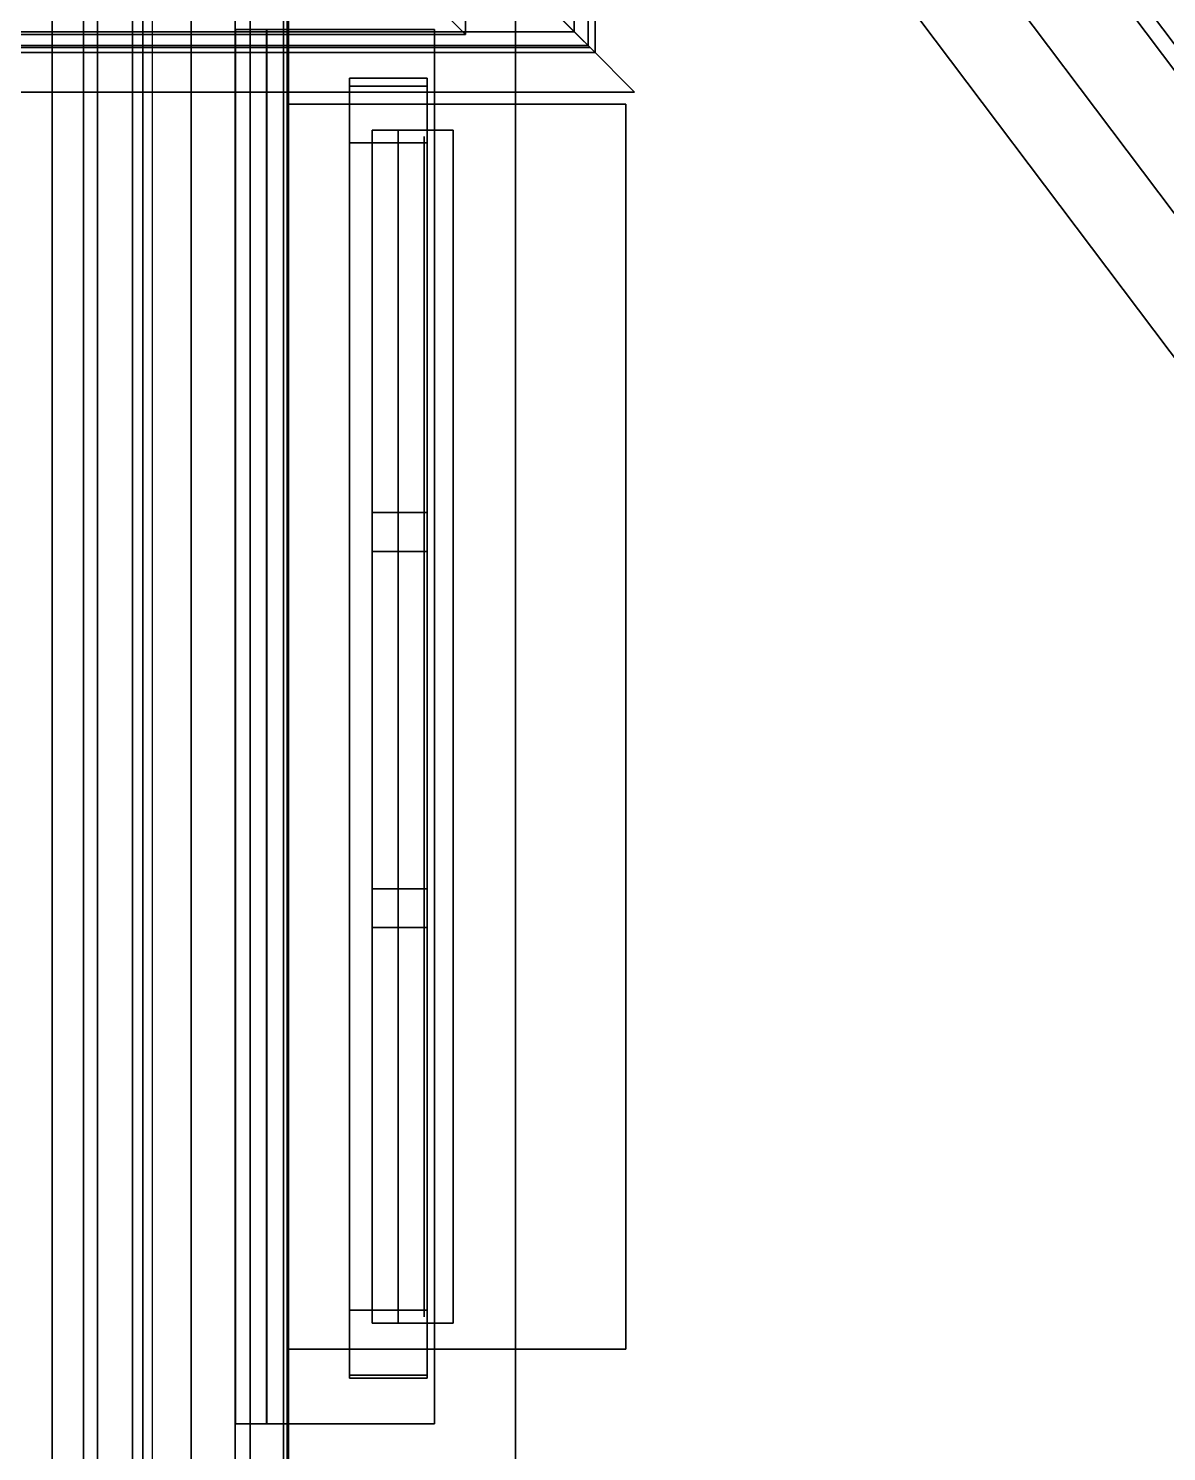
# Model space of a CAD drawing. Extents: x -152 to 154, y -106 to 95.
# Drawn here: x -127.75 to -118.98, y 49.04 to 60.01 of the extents above; entities that cross this region are included whole.
import ezdxf

# ---------------------------------------------------------------- set-up
doc = ezdxf.new("R2010")
doc.units = 0
for name, color, linetype in [('GLASS', 19, 'CONTINUOUS'), ('GROUND1', 253, 'CONTINUOUS'), ('ROOF1', 37, 'CONTINUOUS'), ('ROOF2', 59, 'CONTINUOUS'), ('WALLBASS', 250, 'CONTINUOUS'), ('WALLCOV', 37, 'CONTINUOUS'), ('WALLSIDE', 8, 'CONTINUOUS'), ('WALLVERS', 37, 'CONTINUOUS'), ('WINDOW', 9, 'CONTINUOUS')]:
    doc.layers.add(name, color=color, linetype=linetype)

msp = doc.modelspace()

# ---------------------------------------------------------------- linework, layer by layer
at = {"layer": 'GLASS'}
for points in [[(-124.704376, 50.080368, 87), (-124.704376, 59.180374, 87), (-124.704376, 59.180374, 61), (-124.704376, 50.080368, 61)], [(-124.704376, 50.080368, 50), (-124.704376, 59.180374, 50), (-124.704376, 59.180374, 24), (-124.704376, 50.080368, 24)], [(-124.704376, 50.080368, 16.5), (-124.704376, 59.180374, 16.5), (-124.704376, 59.180374, 5.5), (-124.704376, 50.080368, 5.5)]]:
    msp.add_3dface(points, dxfattribs=at)
at = {"layer": 'GROUND1', "invisible_edges": 8}
for points in [[(-151.5, 95, -0.075062), (-151.5, -80, -0.075062), (153.5, 95, -0.075062)], [(-151.5, -80, -0.075062), (-56.949997, -80, -0.075062), (153.5, 95, -0.075062)]]:
    msp.add_3dface(points, dxfattribs=at)
at = {"layer": 'ROOF1'}
for points in [[(-81.527527, 10, 135.704529), (0.5, 10, 135.704529), (0.5, 70, 105.704536), (-126.5, 70, 105.704536)], [(-126.5, 70, 105.704536), (-126.5, 10, 105.704536), (-126.5, -52, 105.704536), (-81.527527, 10, 135.704529)]]:
    msp.add_3dface(points, dxfattribs=at)
at = {"layer": 'ROOF2'}
for points in [[(132.100006, -55.5, 107.236023), (132.100006, 73.800003, 107.236023), (-130, 73.800003, 107.236023), (-130, -55.5, 107.236023)], [(-81.333733, 9.811211, 135.787766), (-80.848633, 10.275219, 135.787766), (-126.156631, 70.400963, 105.287766), (-126.651321, 69.949677, 105.287766)], [(-80.848633, 10.275219, 134.800003), (-126.156631, 70.400963, 104.300003), (-126.156631, 70.400963, 105.287766), (-80.848633, 10.275219, 135.787766)], [(-81.818832, 9.347198, 136.77771), (-81.33374, 9.811207, 136.77771), (-126.651321, 69.949677, 106.277718), (-127.146004, 69.498383, 106.277718)], [(-81.333733, 9.811211, 135.787766), (-126.651321, 69.949677, 105.287766), (-126.651321, 69.949677, 106.277718), (-81.33374, 9.811207, 136.77771)], [(-82.30394, 8.88319, 135.787766), (-81.81884, 9.347198, 135.787766), (-127.146004, 69.498383, 105.287766), (-127.640686, 69.047089, 105.287766)], [(-127.146004, 69.498383, 105.287766), (-81.81884, 9.347198, 135.787766), (-81.818832, 9.347198, 136.77771), (-127.146004, 69.498383, 106.277718)], [(-82.30394, 8.88319, 135.787766), (-127.640686, 69.047089, 105.287766), (-127.640686, 69.047089, 104.300003), (-82.30394, 8.88319, 134.800003)]]:
    msp.add_3dface(points, dxfattribs=at)
at = {"layer": 'WALLBASS', "invisible_edges": 8}
for points in [[(-125.74942, 43.330368, -0.5), (-125.74942, 49.830368, 5.300003), (-125.74942, 65.830368, -0.5)], [(-125.74942, 49.830368, 5.300003), (-125.74942, 59.430374, 5.300003), (-125.74942, 65.830368, -0.5)], [(-125.74942, 59.430374, 5.300003), (-125.74942, 59.430374, 16.700001), (-125.74942, 65.830368, -0.5)], [(-125.74942, 65.830368, -0.5), (-125.74942, 59.430374, 16.700001), (-125.74942, 65.830368, 18)], [(-125.74942, 59.430374, 16.700001), (-125.74942, 43.330368, 18), (-125.74942, 65.830368, 18)], [(-125.74942, 49.830368, 16.700001), (-125.74942, 43.330368, 18), (-125.74942, 59.430374, 16.700001)], [(-125.74942, 43.330368, -0.5), (-125.74942, 43.330368, 18), (-125.74942, 49.830368, 5.300003)], [(-125.74942, 49.830368, 5.300003), (-125.74942, 43.330368, 18), (-125.74942, 49.830368, 16.700001)]]:
    msp.add_3dface(points, dxfattribs=at)
at = {"layer": 'WALLBASS'}
for points in [[(-123.149414, 59.430374, 16.700001), (-125.74942, 59.430374, 16.700001), (-125.74942, 59.430374, 5.300003), (-123.149414, 59.430374, 5.300003)], [(-125.74942, 59.430374, 5.300003), (-125.74942, 49.830368, 5.300003), (-123.149414, 49.830368, 5.300003), (-123.149414, 59.430374, 5.300003)], [(-125.74942, 49.830368, 16.700001), (-125.74942, 59.430374, 16.700001), (-123.149414, 59.430374, 16.700001), (-123.149414, 49.830368, 16.700001)], [(-125.74942, 49.830368, 5.300003), (-125.74942, 49.830368, 16.700001), (-123.149414, 49.830368, 16.700001), (-123.149414, 49.830368, 5.300003)]]:
    msp.add_3dface(points, dxfattribs=at)
at = {"layer": 'WALLCOV'}
for points in [[(-126.046646, -51.346649, 105.219116), (-128.474274, -53.774277, 105.273132), (-128.474274, 72.414436, 105.273132), (-126.046646, 68.768608, 105.219116)], [(-125.032829, 71.42717, 99.524506), (-124.387039, 72.07296, 99.524506), (-124.387039, 59.967041, 99.524506), (-125.032829, 60.612823, 99.524506)], [(-124.387039, 72.07296, 99.766678), (-124.548492, 71.911514, 100.008842), (-124.548492, 60.128487, 100.008842), (-124.387039, 59.967041, 99.766678)], [(-124.387039, 72.07296, 99.524506), (-124.387039, 72.07296, 99.766678), (-124.387039, 59.967041, 99.766678), (-124.387039, 59.967041, 99.524506)], [(-127.146652, 62.293365, 105.219116), (-129.574295, 59.86573, 105.273132), (-129.574265, 71.894279, 105.273132), (-127.146637, 69.466644, 105.219116)], [(-124.032837, 71.287178, 99.524506), (-123.387039, 71.932961, 99.524506), (-123.387039, 59.827049, 99.524506), (-124.032837, 60.472832, 99.524506)], [(-123.440857, 71.87915, 101.246597), (-123.844482, 71.475533, 101.273506), (-123.844482, 60.284477, 101.273506), (-123.440857, 59.880859, 101.246597)], [(-123.736847, 71.58316, 100.789169), (-123.440857, 71.87915, 101.246597), (-123.440857, 59.880859, 101.246597), (-123.736847, 60.176849, 100.789169)], [(-123.387039, 71.932961, 99.766678), (-123.548492, 71.771515, 100.008842), (-123.548492, 59.988495, 100.008842), (-123.387039, 59.827049, 99.766678)], [(-123.387039, 71.932961, 99.524506), (-123.387039, 71.932961, 99.766678), (-123.387039, 59.827049, 99.766678), (-123.387039, 59.827049, 99.524506)], [(-123.548492, 71.771515, 100.600815), (-123.925201, 71.394806, 100.627716), (-123.925201, 60.365204, 100.627716), (-123.548492, 59.988495, 100.600815)], [(-123.548492, 71.771515, 100.008842), (-123.548492, 71.771515, 100.600815), (-123.548492, 59.988495, 100.600815), (-123.548492, 59.988495, 100.008842)], [(-127.571198, -52.871185, 100.035751), (-127.867172, -53.167175, 99.524506), (-127.867172, 71.502693, 99.524506), (-127.571198, 71.058182, 100.035751)], [(-127.867172, -53.167175, 101.085152), (-127.22139, -52.521393, 101.246597), (-127.22139, 70.532845, 101.246597), (-127.867172, 71.502693, 101.085152)], [(-126.800003, -52.100006, 100.1269), (-127.571198, -52.871185, 100.035751), (-127.571198, 71.058182, 100.035751), (-126.800003, 69.900002, 100.1269)], [(-126.871597, -52.171585, 102.591988), (-127.329025, -52.629028, 102.834152), (-127.329025, 70.694489, 102.834152), (-126.871597, 70.007515, 102.591988)], [(-127.329025, -52.629028, 102.834152), (-126.160889, -51.460892, 102.896202), (-126.160889, 68.940178, 102.896202), (-127.329025, 70.694489, 102.834152)], [(-127.22139, -52.521393, 101.246597), (-126.952316, -52.252319, 101.085152), (-126.952316, 70.128746, 101.085152), (-127.22139, 70.532845, 101.246597)], [(-126.952316, -52.252319, 101.085152), (-126.871597, -52.171585, 102.591988), (-126.871597, 70.007515, 102.591988), (-126.952316, 70.128746, 101.085152)], [(-126.160889, -51.460892, 102.896202), (-125.789597, -51.0896, 103.112289), (-125.789597, 68.382576, 103.112289), (-126.160889, 68.940178, 102.896202)], [(-125.761047, -51.061035, 104.949005), (-126.046646, -51.346649, 105.219116), (-126.046646, 68.768608, 105.219116), (-125.761047, 68.339684, 104.949005)], [(-125.789597, -51.0896, 103.112289), (-125.761047, -51.061035, 104.949005), (-125.761047, 68.339684, 104.949005), (-125.789597, 68.382576, 103.112289)], [(-125.853363, 62.293365, 105.219116), (-123.425735, 59.86573, 105.273132), (-129.574295, 59.86573, 105.273132), (-127.146652, 62.293365, 105.219116)], [(-125.032829, 60.612823, 99.524506), (-124.387039, 59.967041, 99.524506), (-130.612946, 59.967041, 99.524506), (-129.967163, 60.612823, 99.524506)], [(-124.032837, 60.472832, 99.524506), (-123.387039, 59.827049, 99.524506), (-129.612976, 59.827049, 99.524506), (-128.967194, 60.472832, 99.524506)], [(-123.548492, 59.988495, 100.600815), (-123.925201, 60.365204, 100.627716), (-129.074814, 60.365204, 100.627716), (-129.451523, 59.988495, 100.600815)], [(-123.440857, 59.880859, 101.246597), (-123.844482, 60.284477, 101.273506), (-129.155548, 60.284477, 101.273506), (-129.559158, 59.880859, 101.246597)], [(-123.736847, 60.176849, 100.789169), (-123.440857, 59.880859, 101.246597), (-129.559158, 59.880859, 101.246597), (-129.263168, 60.176849, 100.789169)], [(-124.387039, 59.967041, 99.766678), (-124.548492, 60.128487, 100.008842), (-130.451508, 60.128487, 100.008842), (-130.612946, 59.967041, 99.766678)], [(-124.387039, 59.967041, 99.524506), (-124.387039, 59.967041, 99.766678), (-130.612946, 59.967041, 99.766678), (-130.612946, 59.967041, 99.524506)], [(-123.387039, 59.827049, 99.766678), (-123.548492, 59.988495, 100.008842), (-129.451523, 59.988495, 100.008842), (-129.612976, 59.827049, 99.766678)], [(-123.548492, 59.988495, 100.008842), (-123.548492, 59.988495, 100.600815), (-129.451523, 59.988495, 100.600815), (-129.451523, 59.988495, 100.008842)], [(-123.425735, 59.86573, 105.273132), (-123.083008, 59.523003, 105.543243), (-129.917023, 59.523003, 105.543243), (-129.574295, 59.86573, 105.273132)], [(-123.387039, 59.827049, 99.524506), (-123.387039, 59.827049, 99.766678), (-129.612976, 59.827049, 99.766678), (-129.612976, 59.827049, 99.524506)], [(-123.083008, 59.523003, 105.543243), (-123.083008, 59.523003, 106.029434), (-129.917023, 59.523003, 106.029434), (-129.917023, 59.523003, 105.543243)]]:
    msp.add_3dface(points, dxfattribs=at)
at = {"layer": 'WALLSIDE', "invisible_edges": 8}
for points in [[(-125.74942, 43.330368, 55), (-125.74942, 49.830368, 60.800003), (-125.74942, 65.830368, 55)], [(-125.74942, 49.830368, 60.800003), (-125.74942, 59.430374, 60.800003), (-125.74942, 65.830368, 55)], [(-125.74942, 59.430374, 60.800003), (-125.74942, 59.430374, 87.199997), (-125.74942, 65.830368, 55)], [(-125.74942, 65.830368, 55), (-125.74942, 59.430374, 87.199997), (-125.74942, 65.830368, 101)], [(-125.74942, 59.430374, 87.199997), (-125.74942, 43.330368, 101), (-125.74942, 65.830368, 101)], [(-125.74942, 43.330368, 18), (-125.74942, 49.830368, 23.800003), (-125.74942, 65.830368, 18)], [(-125.74942, 49.830368, 23.800003), (-125.74942, 59.430374, 23.800003), (-125.74942, 65.830368, 18)], [(-125.74942, 59.430374, 23.800003), (-125.74942, 59.430374, 50.200001), (-125.74942, 65.830368, 18)], [(-125.74942, 65.830368, 18), (-125.74942, 59.430374, 50.200001), (-125.74942, 65.830368, 55)], [(-125.74942, 59.430374, 50.200001), (-125.74942, 43.330368, 55), (-125.74942, 65.830368, 55)], [(-125.74942, 49.830368, 87.199997), (-125.74942, 43.330368, 101), (-125.74942, 59.430374, 87.199997)], [(-125.74942, 49.830368, 50.200001), (-125.74942, 43.330368, 55), (-125.74942, 59.430374, 50.200001)], [(-125.74942, 43.330368, 55), (-125.74942, 43.330368, 101), (-125.74942, 49.830368, 60.800003)], [(-125.74942, 49.830368, 60.800003), (-125.74942, 43.330368, 101), (-125.74942, 49.830368, 87.199997)], [(-125.74942, 43.330368, 18), (-125.74942, 43.330368, 55), (-125.74942, 49.830368, 23.800003)], [(-125.74942, 49.830368, 23.800003), (-125.74942, 43.330368, 55), (-125.74942, 49.830368, 50.200001)]]:
    msp.add_3dface(points, dxfattribs=at)
at = {"layer": 'WALLSIDE'}
for points in [[(-123.149414, 59.430374, 87.199997), (-125.74942, 59.430374, 87.199997), (-125.74942, 59.430374, 60.800003), (-123.149414, 59.430374, 60.800003)], [(-125.74942, 59.430374, 60.800003), (-125.74942, 49.830368, 60.800003), (-123.149414, 49.830368, 60.800003), (-123.149414, 59.430374, 60.800003)], [(-125.74942, 49.830368, 87.199997), (-125.74942, 59.430374, 87.199997), (-123.149414, 59.430374, 87.199997), (-123.149414, 49.830368, 87.199997)], [(-123.149414, 59.430374, 50.200001), (-125.74942, 59.430374, 50.200001), (-125.74942, 59.430374, 23.800003), (-123.149414, 59.430374, 23.800003)], [(-125.74942, 59.430374, 23.800003), (-125.74942, 49.830368, 23.800003), (-123.149414, 49.830368, 23.800003), (-123.149414, 59.430374, 23.800003)], [(-125.74942, 49.830368, 50.200001), (-125.74942, 59.430374, 50.200001), (-123.149414, 59.430374, 50.200001), (-123.149414, 49.830368, 50.200001)], [(-125.74942, 49.830368, 60.800003), (-125.74942, 49.830368, 87.199997), (-123.149414, 49.830368, 87.199997), (-123.149414, 49.830368, 60.800003)], [(-125.74942, 49.830368, 23.800003), (-125.74942, 49.830368, 50.200001), (-123.149414, 49.830368, 50.200001), (-123.149414, 49.830368, 23.800003)]]:
    msp.add_3dface(points, dxfattribs=at)
at = {"layer": 'WALLVERS'}
for points in [[(-124, 64.5, 22), (-126.5, 64.5, 22), (-126.5, -52.5, 22), (-124, -52.5, 22)], [(-126.5, -52.5, 19), (-126.5, 64.5, 19), (-124, 64.5, 19), (-124, -52.5, 19)], [(-126.5, -52.5, 22), (-126.5, 64.5, 22), (-126.5, 64.5, 19), (-126.5, -52.5, 19)], [(-124, 64.5, 19), (-124, 64.5, 22), (-124, -52.5, 22), (-124, -52.5, 19)]]:
    msp.add_3dface(points, dxfattribs=at)
at = {"layer": 'WINDOW'}
for points in [[(-126.158691, 49.254623, 60.849998), (-126.158691, 60.006119, 60.849998), (-124.626068, 60.006119, 60.849998), (-124.626068, 49.254623, 60.849998)], [(-126.158691, 49.254623, 60.849998), (-126.158691, 49.254623, 61.024178), (-126.158691, 60.006119, 61.024178), (-126.158691, 60.006119, 60.849998)], [(-125.920288, 60.006119, 61.025002), (-126.158691, 60.006119, 61.024178), (-126.158691, 49.254623, 61.024178), (-125.920288, 49.254623, 61.025002)], [(-124.626068, 60.006119, 60.849998), (-126.158691, 60.006119, 60.849998), (-126.158691, 49.254623, 60.849998), (-124.626068, 49.254623, 60.849998)], [(-126.158691, 60.006119, 60.675819), (-126.158691, 49.254623, 60.675819), (-126.158691, 49.254623, 60.849998), (-126.158691, 60.006119, 60.849998)], [(-126.158691, 49.254623, 60.675819), (-126.158691, 60.006119, 60.675819), (-125.920288, 60.006119, 60.675003), (-125.920288, 49.254623, 60.675003)], [(-126.158691, 49.254623, 23.849998), (-126.158691, 60.006119, 23.849998), (-124.626068, 60.006119, 23.849998), (-124.626068, 49.254623, 23.849998)], [(-126.158691, 49.254623, 23.849998), (-126.158691, 49.254623, 24.024178), (-126.158691, 60.006119, 24.024178), (-126.158691, 60.006119, 23.849998)], [(-125.920288, 60.006119, 24.025002), (-126.158691, 60.006119, 24.024178), (-126.158691, 49.254623, 24.024178), (-125.920288, 49.254623, 24.025002)], [(-124.626068, 60.006119, 23.849998), (-126.158691, 60.006119, 23.849998), (-126.158691, 49.254623, 23.849998), (-124.626068, 49.254623, 23.849998)], [(-126.158691, 60.006119, 23.675819), (-126.158691, 49.254623, 23.675819), (-126.158691, 49.254623, 23.849998), (-126.158691, 60.006119, 23.849998)], [(-126.158691, 49.254623, 23.675819), (-126.158691, 60.006119, 23.675819), (-125.920288, 60.006119, 23.675003), (-125.920288, 49.254623, 23.675003)], [(-126.158691, 49.254623, 5.349998), (-126.158691, 60.006119, 5.349998), (-124.626068, 60.006119, 5.349998), (-124.626068, 49.254623, 5.349998)], [(-126.158691, 49.254623, 5.349998), (-126.158691, 49.254623, 5.524178), (-126.158691, 60.006119, 5.524178), (-126.158691, 60.006119, 5.349998)], [(-125.920288, 60.006119, 5.525002), (-126.158691, 60.006119, 5.524178), (-126.158691, 49.254623, 5.524178), (-125.920288, 49.254623, 5.525002)], [(-124.626068, 60.006119, 5.349998), (-126.158691, 60.006119, 5.349998), (-126.158691, 49.254623, 5.349998), (-124.626068, 49.254623, 5.349998)], [(-126.158691, 60.006119, 5.175819), (-126.158691, 49.254623, 5.175819), (-126.158691, 49.254623, 5.349998), (-126.158691, 60.006119, 5.349998)], [(-126.158691, 49.254623, 5.175819), (-126.158691, 60.006119, 5.175819), (-125.920288, 60.006119, 5.175003), (-125.920288, 49.254623, 5.175003)], [(-125.920288, 49.254623, 61.025002), (-125.917664, 49.254623, 61.150002), (-125.917664, 60.006119, 61.150002), (-125.920288, 60.006119, 61.025002)], [(-125.917664, 60.006119, 60.550003), (-125.917664, 49.254623, 60.550003), (-125.920288, 49.254623, 60.675003), (-125.920288, 60.006119, 60.675003)], [(-125.920288, 49.254623, 24.025002), (-125.917664, 49.254623, 24.150002), (-125.917664, 60.006119, 24.150002), (-125.920288, 60.006119, 24.025002)], [(-125.917664, 60.006119, 23.550003), (-125.917664, 49.254623, 23.550003), (-125.920288, 49.254623, 23.675003), (-125.920288, 60.006119, 23.675003)], [(-125.920288, 49.254623, 5.525002), (-125.917664, 49.254623, 5.650002), (-125.917664, 60.006119, 5.650002), (-125.920288, 60.006119, 5.525002)], [(-125.917664, 60.006119, 5.050003), (-125.917664, 49.254623, 5.050003), (-125.920288, 49.254623, 5.175003), (-125.920288, 60.006119, 5.175003)], [(-124.626068, 60.006119, 61.150002), (-125.917664, 60.006119, 61.150002), (-125.917664, 49.254623, 61.150002), (-124.626068, 49.254623, 61.150002)], [(-125.917664, 49.254623, 60.550003), (-125.917664, 60.006119, 60.550003), (-124.626068, 60.006119, 60.550003), (-124.626068, 49.254623, 60.550003)], [(-124.626068, 60.006119, 24.150002), (-125.917664, 60.006119, 24.150002), (-125.917664, 49.254623, 24.150002), (-124.626068, 49.254623, 24.150002)], [(-125.917664, 49.254623, 23.550003), (-125.917664, 60.006119, 23.550003), (-124.626068, 60.006119, 23.550003), (-124.626068, 49.254623, 23.550003)], [(-124.626068, 60.006119, 5.650002), (-125.917664, 60.006119, 5.650002), (-125.917664, 49.254623, 5.650002), (-124.626068, 49.254623, 5.650002)], [(-125.917664, 49.254623, 5.050003), (-125.917664, 60.006119, 5.050003), (-124.626068, 60.006119, 5.050003), (-124.626068, 49.254623, 5.050003)], [(-124.626068, 49.254623, 60.849998), (-124.626068, 60.006119, 60.849998), (-124.626068, 60.006119, 61.150002), (-124.626068, 49.254623, 61.150002)], [(-124.626068, 60.006119, 60.550003), (-124.626068, 60.006119, 60.849998), (-124.626068, 49.254623, 60.849998), (-124.626068, 49.254623, 60.550003)], [(-124.626068, 49.254623, 23.849998), (-124.626068, 60.006119, 23.849998), (-124.626068, 60.006119, 24.150002), (-124.626068, 49.254623, 24.150002)], [(-124.626068, 60.006119, 23.550003), (-124.626068, 60.006119, 23.849998), (-124.626068, 49.254623, 23.849998), (-124.626068, 49.254623, 23.550003)], [(-124.626068, 49.254623, 5.349998), (-124.626068, 60.006119, 5.349998), (-124.626068, 60.006119, 5.650002), (-124.626068, 49.254623, 5.650002)], [(-124.626068, 60.006119, 5.050003), (-124.626068, 60.006119, 5.349998), (-124.626068, 49.254623, 5.349998), (-124.626068, 49.254623, 5.050003)], [(-125.280869, 59.130371, 60.626999), (-125.280869, 59.630371, 60.626999), (-124.680878, 59.630371, 60.626999), (-124.680878, 59.130371, 60.626999)], [(-125.280869, 59.130371, 87.488998), (-125.280869, 59.630371, 87.488998), (-125.280869, 59.630371, 60.626999), (-125.280869, 59.130371, 60.626999)], [(-124.680878, 59.630371, 87.488998), (-125.280869, 59.630371, 87.488998), (-125.280869, 59.130371, 87.488998), (-124.680878, 59.130371, 87.488998)], [(-125.280869, 59.630371, 60.626999), (-125.280869, 59.630371, 87.488998), (-124.680878, 59.630371, 87.488998), (-124.680878, 59.630371, 60.626999)], [(-125.280869, 59.130371, 23.626999), (-125.280869, 59.630371, 23.626999), (-124.680878, 59.630371, 23.626999), (-124.680878, 59.130371, 23.626999)], [(-125.280869, 59.130371, 50.488998), (-125.280869, 59.630371, 50.488998), (-125.280869, 59.630371, 23.626999), (-125.280869, 59.130371, 23.626999)], [(-124.680878, 59.630371, 50.488998), (-125.280869, 59.630371, 50.488998), (-125.280869, 59.130371, 50.488998), (-124.680878, 59.130371, 50.488998)], [(-125.280869, 59.630371, 23.626999), (-125.280869, 59.630371, 50.488998), (-124.680878, 59.630371, 50.488998), (-124.680878, 59.630371, 23.626999)], [(-125.280869, 59.130371, 5.126999), (-125.280869, 59.630371, 5.126999), (-124.680878, 59.630371, 5.126999), (-124.680878, 59.130371, 5.126999)], [(-125.280869, 59.130371, 16.988998), (-125.280869, 59.630371, 16.988998), (-125.280869, 59.630371, 5.126999), (-125.280869, 59.130371, 5.126999)], [(-124.680878, 59.630371, 16.988998), (-125.280869, 59.630371, 16.988998), (-125.280869, 59.130371, 16.988998), (-124.680878, 59.130371, 16.988998)], [(-125.280869, 59.630371, 5.126999), (-125.280869, 59.630371, 16.988998), (-124.680878, 59.630371, 16.988998), (-124.680878, 59.630371, 5.126999)], [(-124.680878, 59.630371, 60.626999), (-124.680878, 59.630371, 87.488998), (-124.680878, 59.130371, 87.488998), (-124.680878, 59.130371, 60.626999)], [(-124.680878, 59.630371, 23.626999), (-124.680878, 59.630371, 50.488998), (-124.680878, 59.130371, 50.488998), (-124.680878, 59.130371, 23.626999)], [(-124.680878, 59.630371, 5.126999), (-124.680878, 59.630371, 16.988998), (-124.680878, 59.130371, 16.988998), (-124.680878, 59.130371, 5.126999)], [(-124.680878, 59.569366, 87.5), (-125.280869, 59.569366, 87.5), (-125.280869, 49.607361, 87.5), (-124.680878, 49.607361, 87.5)], [(-125.280869, 59.569366, 87.5), (-125.280869, 59.569366, 87), (-125.280869, 49.607361, 87), (-125.280869, 49.607361, 87.5)], [(-124.680878, 59.569366, 87), (-125.280869, 59.569366, 87), (-125.280869, 59.569366, 87.5), (-124.680878, 59.569366, 87.5)], [(-125.280869, 49.607361, 87), (-125.280869, 59.569366, 87), (-124.680878, 59.569366, 87), (-124.680878, 49.607361, 87)], [(-124.680878, 59.569366, 50.5), (-125.280869, 59.569366, 50.5), (-125.280869, 49.607361, 50.5), (-124.680878, 49.607361, 50.5)], [(-125.280869, 59.569366, 50.5), (-125.280869, 59.569366, 50), (-125.280869, 49.607361, 50), (-125.280869, 49.607361, 50.5)], [(-124.680878, 59.569366, 50), (-125.280869, 59.569366, 50), (-125.280869, 59.569366, 50.5), (-124.680878, 59.569366, 50.5)], [(-125.280869, 49.607361, 50), (-125.280869, 59.569366, 50), (-124.680878, 59.569366, 50), (-124.680878, 49.607361, 50)], [(-124.680878, 59.569366, 17), (-125.280869, 59.569366, 17), (-125.280869, 49.607361, 17), (-124.680878, 49.607361, 17)], [(-125.280869, 59.569366, 17), (-125.280869, 59.569366, 16.5), (-125.280869, 49.607361, 16.5), (-125.280869, 49.607361, 17)], [(-124.680878, 59.569366, 16.5), (-125.280869, 59.569366, 16.5), (-125.280869, 59.569366, 17), (-124.680878, 59.569366, 17)], [(-125.280869, 49.607361, 16.5), (-125.280869, 59.569366, 16.5), (-124.680878, 59.569366, 16.5), (-124.680878, 49.607361, 16.5)], [(-124.680878, 49.607361, 87), (-124.680878, 59.569366, 87), (-124.680878, 59.569366, 87.5), (-124.680878, 49.607361, 87.5)], [(-124.680878, 49.607361, 50), (-124.680878, 59.569366, 50), (-124.680878, 59.569366, 50.5), (-124.680878, 49.607361, 50.5)], [(-124.680878, 49.607361, 16.5), (-124.680878, 59.569366, 16.5), (-124.680878, 59.569366, 17), (-124.680878, 49.607361, 17)], [(-124.680878, 59.230362, 64.75), (-125.10437, 59.230362, 64.75), (-125.10437, 50.030365, 64.75), (-124.680878, 50.030365, 64.75)], [(-124.680878, 59.230362, 64.449997), (-125.10437, 59.230362, 64.449997), (-125.10437, 59.230362, 64.75), (-124.680878, 59.230362, 64.75)], [(-125.10437, 50.030365, 64.449997), (-125.10437, 59.230362, 64.449997), (-124.680878, 59.230362, 64.449997), (-124.680878, 50.030365, 64.449997)], [(-125.10437, 59.230362, 64.75), (-125.10437, 59.230362, 64.449997), (-125.10437, 50.030365, 64.449997), (-125.10437, 50.030365, 64.75)], [(-124.680878, 59.230362, 68.550003), (-125.10437, 59.230362, 68.550003), (-125.10437, 50.030365, 68.550003), (-124.680878, 50.030365, 68.550003)], [(-124.680878, 59.230362, 68.25), (-125.10437, 59.230362, 68.25), (-125.10437, 59.230362, 68.550003), (-124.680878, 59.230362, 68.550003)], [(-125.10437, 50.030365, 68.25), (-125.10437, 59.230362, 68.25), (-124.680878, 59.230362, 68.25), (-124.680878, 50.030365, 68.25)], [(-125.10437, 59.230362, 68.550003), (-125.10437, 59.230362, 68.25), (-125.10437, 50.030365, 68.25), (-125.10437, 50.030365, 68.550003)], [(-124.680878, 59.230362, 72.601501), (-125.10437, 59.230362, 72.601501), (-125.10437, 50.030365, 72.601501), (-124.680878, 50.030365, 72.601501)], [(-124.680878, 59.230362, 71.998505), (-125.10437, 59.230362, 71.998505), (-125.10437, 59.230362, 72.601501), (-124.680878, 59.230362, 72.601501)], [(-125.10437, 50.030365, 71.998505), (-125.10437, 59.230362, 71.998505), (-124.680878, 59.230362, 71.998505), (-124.680878, 50.030365, 71.998505)], [(-125.10437, 59.230362, 72.601501), (-125.10437, 59.230362, 71.998505), (-125.10437, 50.030365, 71.998505), (-125.10437, 50.030365, 72.601501)], [(-124.680878, 59.230362, 76.150002), (-125.10437, 59.230362, 76.150002), (-125.10437, 50.030365, 76.150002), (-124.680878, 50.030365, 76.150002)], [(-124.680878, 59.230362, 75.849998), (-125.10437, 59.230362, 75.849998), (-125.10437, 59.230362, 76.150002), (-124.680878, 59.230362, 76.150002)], [(-125.10437, 50.030365, 75.849998), (-125.10437, 59.230362, 75.849998), (-124.680878, 59.230362, 75.849998), (-124.680878, 50.030365, 75.849998)], [(-125.10437, 59.230362, 76.150002), (-125.10437, 59.230362, 75.849998), (-125.10437, 50.030365, 75.849998), (-125.10437, 50.030365, 76.150002)], [(-124.680878, 59.230362, 79.75), (-125.10437, 59.230362, 79.75), (-125.10437, 50.030365, 79.75), (-124.680878, 50.030365, 79.75)], [(-124.680878, 59.230362, 79.449997), (-125.10437, 59.230362, 79.449997), (-125.10437, 59.230362, 79.75), (-124.680878, 59.230362, 79.75)], [(-125.10437, 50.030365, 79.449997), (-125.10437, 59.230362, 79.449997), (-124.680878, 59.230362, 79.449997), (-124.680878, 50.030365, 79.449997)], [(-125.10437, 59.230362, 79.75), (-125.10437, 59.230362, 79.449997), (-125.10437, 50.030365, 79.449997), (-125.10437, 50.030365, 79.75)], [(-124.680878, 59.230362, 83.550003), (-125.10437, 59.230362, 83.550003), (-125.10437, 50.030365, 83.550003), (-124.680878, 50.030365, 83.550003)], [(-124.680878, 59.230362, 83.25), (-125.10437, 59.230362, 83.25), (-125.10437, 59.230362, 83.550003), (-124.680878, 59.230362, 83.550003)], [(-125.10437, 50.030365, 83.25), (-125.10437, 59.230362, 83.25), (-124.680878, 59.230362, 83.25), (-124.680878, 50.030365, 83.25)], [(-125.10437, 59.230362, 83.550003), (-125.10437, 59.230362, 83.25), (-125.10437, 50.030365, 83.25), (-125.10437, 50.030365, 83.550003)], [(-124.680878, 59.230362, 27.75), (-125.10437, 59.230362, 27.75), (-125.10437, 50.030365, 27.75), (-124.680878, 50.030365, 27.75)], [(-124.680878, 59.230362, 27.450001), (-125.10437, 59.230362, 27.450001), (-125.10437, 59.230362, 27.75), (-124.680878, 59.230362, 27.75)], [(-125.10437, 50.030365, 27.450001), (-125.10437, 59.230362, 27.450001), (-124.680878, 59.230362, 27.450001), (-124.680878, 50.030365, 27.450001)], [(-125.10437, 59.230362, 27.75), (-125.10437, 59.230362, 27.450001), (-125.10437, 50.030365, 27.450001), (-125.10437, 50.030365, 27.75)], [(-124.680878, 59.230362, 31.549999), (-125.10437, 59.230362, 31.549999), (-125.10437, 50.030365, 31.549999), (-124.680878, 50.030365, 31.549999)], [(-124.680878, 59.230362, 31.25), (-125.10437, 59.230362, 31.25), (-125.10437, 59.230362, 31.549999), (-124.680878, 59.230362, 31.549999)], [(-125.10437, 50.030365, 31.25), (-125.10437, 59.230362, 31.25), (-124.680878, 59.230362, 31.25), (-124.680878, 50.030365, 31.25)], [(-125.10437, 59.230362, 31.549999), (-125.10437, 59.230362, 31.25), (-125.10437, 50.030365, 31.25), (-125.10437, 50.030365, 31.549999)], [(-124.680878, 59.230362, 35.601501), (-125.10437, 59.230362, 35.601501), (-125.10437, 50.030365, 35.601501), (-124.680878, 50.030365, 35.601501)], [(-124.680878, 59.230362, 34.998501), (-125.10437, 59.230362, 34.998501), (-125.10437, 59.230362, 35.601501), (-124.680878, 59.230362, 35.601501)], [(-125.10437, 50.030365, 34.998501), (-125.10437, 59.230362, 34.998501), (-124.680878, 59.230362, 34.998501), (-124.680878, 50.030365, 34.998501)], [(-125.10437, 59.230362, 35.601501), (-125.10437, 59.230362, 34.998501), (-125.10437, 50.030365, 34.998501), (-125.10437, 50.030365, 35.601501)], [(-124.680878, 59.230362, 39.150002), (-125.10437, 59.230362, 39.150002), (-125.10437, 50.030365, 39.150002), (-124.680878, 50.030365, 39.150002)], [(-124.680878, 59.230362, 38.849998), (-125.10437, 59.230362, 38.849998), (-125.10437, 59.230362, 39.150002), (-124.680878, 59.230362, 39.150002)], [(-125.10437, 50.030365, 38.849998), (-125.10437, 59.230362, 38.849998), (-124.680878, 59.230362, 38.849998), (-124.680878, 50.030365, 38.849998)], [(-125.10437, 59.230362, 39.150002), (-125.10437, 59.230362, 38.849998), (-125.10437, 50.030365, 38.849998), (-125.10437, 50.030365, 39.150002)], [(-124.680878, 59.230362, 42.75), (-125.10437, 59.230362, 42.75), (-125.10437, 50.030365, 42.75), (-124.680878, 50.030365, 42.75)], [(-124.680878, 59.230362, 42.450001), (-125.10437, 59.230362, 42.450001), (-125.10437, 59.230362, 42.75), (-124.680878, 59.230362, 42.75)], [(-125.10437, 50.030365, 42.450001), (-125.10437, 59.230362, 42.450001), (-124.680878, 59.230362, 42.450001), (-124.680878, 50.030365, 42.450001)], [(-125.10437, 59.230362, 42.75), (-125.10437, 59.230362, 42.450001), (-125.10437, 50.030365, 42.450001), (-125.10437, 50.030365, 42.75)], [(-124.680878, 59.230362, 46.549999), (-125.10437, 59.230362, 46.549999), (-125.10437, 50.030365, 46.549999), (-124.680878, 50.030365, 46.549999)], [(-124.680878, 59.230362, 46.25), (-125.10437, 59.230362, 46.25), (-125.10437, 59.230362, 46.549999), (-124.680878, 59.230362, 46.549999)], [(-125.10437, 50.030365, 46.25), (-125.10437, 59.230362, 46.25), (-124.680878, 59.230362, 46.25), (-124.680878, 50.030365, 46.25)], [(-125.10437, 59.230362, 46.549999), (-125.10437, 59.230362, 46.25), (-125.10437, 50.030365, 46.25), (-125.10437, 50.030365, 46.549999)], [(-124.680878, 59.230362, 9.25), (-125.10437, 59.230362, 9.25), (-125.10437, 50.030365, 9.25), (-124.680878, 50.030365, 9.25)], [(-124.680878, 59.230362, 8.950001), (-125.10437, 59.230362, 8.950001), (-125.10437, 59.230362, 9.25), (-124.680878, 59.230362, 9.25)], [(-125.10437, 50.030365, 8.950001), (-125.10437, 59.230362, 8.950001), (-124.680878, 59.230362, 8.950001), (-124.680878, 50.030365, 8.950001)], [(-125.10437, 59.230362, 9.25), (-125.10437, 59.230362, 8.950001), (-125.10437, 50.030365, 8.950001), (-125.10437, 50.030365, 9.25)], [(-124.680878, 59.230362, 13.049999), (-125.10437, 59.230362, 13.049999), (-125.10437, 50.030365, 13.049999), (-124.680878, 50.030365, 13.049999)], [(-124.680878, 59.230362, 12.75), (-125.10437, 59.230362, 12.75), (-125.10437, 59.230362, 13.049999), (-124.680878, 59.230362, 13.049999)], [(-125.10437, 50.030365, 12.75), (-125.10437, 59.230362, 12.75), (-124.680878, 59.230362, 12.75), (-124.680878, 50.030365, 12.75)], [(-125.10437, 59.230362, 13.049999), (-125.10437, 59.230362, 12.75), (-125.10437, 50.030365, 12.75), (-125.10437, 50.030365, 13.049999)], [(-124.480865, 59.230362, 72.150002), (-124.904373, 59.230362, 72.150002), (-124.904373, 50.030365, 72.150002), (-124.480865, 50.030365, 72.150002)], [(-124.480865, 59.230362, 71.849998), (-124.904373, 59.230362, 71.849998), (-124.904373, 59.230362, 72.150002), (-124.480865, 59.230362, 72.150002)], [(-124.904373, 50.030365, 71.849998), (-124.904373, 59.230362, 71.849998), (-124.480865, 59.230362, 71.849998), (-124.480865, 50.030365, 71.849998)], [(-124.904373, 59.230362, 72.150002), (-124.904373, 59.230362, 71.849998), (-124.904373, 50.030365, 71.849998), (-124.904373, 50.030365, 72.150002)], [(-124.480865, 59.230362, 35.150002), (-124.904373, 59.230362, 35.150002), (-124.904373, 50.030365, 35.150002), (-124.480865, 50.030365, 35.150002)], [(-124.480865, 59.230362, 34.849998), (-124.904373, 59.230362, 34.849998), (-124.904373, 59.230362, 35.150002), (-124.480865, 59.230362, 35.150002)], [(-124.904373, 50.030365, 34.849998), (-124.904373, 59.230362, 34.849998), (-124.480865, 59.230362, 34.849998), (-124.480865, 50.030365, 34.849998)], [(-124.904373, 59.230362, 35.150002), (-124.904373, 59.230362, 34.849998), (-124.904373, 50.030365, 34.849998), (-124.904373, 50.030365, 35.150002)], [(-124.680878, 50.030365, 64.449997), (-124.680878, 59.230362, 64.449997), (-124.680878, 59.230362, 64.75), (-124.680878, 50.030365, 64.75)], [(-124.680878, 50.030365, 68.25), (-124.680878, 59.230362, 68.25), (-124.680878, 59.230362, 68.550003), (-124.680878, 50.030365, 68.550003)], [(-124.680878, 50.030365, 71.998505), (-124.680878, 59.230362, 71.998505), (-124.680878, 59.230362, 72.601501), (-124.680878, 50.030365, 72.601501)], [(-124.680878, 50.030365, 75.849998), (-124.680878, 59.230362, 75.849998), (-124.680878, 59.230362, 76.150002), (-124.680878, 50.030365, 76.150002)], [(-124.680878, 50.030365, 79.449997), (-124.680878, 59.230362, 79.449997), (-124.680878, 59.230362, 79.75), (-124.680878, 50.030365, 79.75)], [(-124.680878, 50.030365, 83.25), (-124.680878, 59.230362, 83.25), (-124.680878, 59.230362, 83.550003), (-124.680878, 50.030365, 83.550003)], [(-124.680878, 50.030365, 27.450001), (-124.680878, 59.230362, 27.450001), (-124.680878, 59.230362, 27.75), (-124.680878, 50.030365, 27.75)], [(-124.680878, 50.030365, 31.25), (-124.680878, 59.230362, 31.25), (-124.680878, 59.230362, 31.549999), (-124.680878, 50.030365, 31.549999)], [(-124.680878, 50.030365, 34.998501), (-124.680878, 59.230362, 34.998501), (-124.680878, 59.230362, 35.601501), (-124.680878, 50.030365, 35.601501)], [(-124.680878, 50.030365, 38.849998), (-124.680878, 59.230362, 38.849998), (-124.680878, 59.230362, 39.150002), (-124.680878, 50.030365, 39.150002)], [(-124.680878, 50.030365, 42.450001), (-124.680878, 59.230362, 42.450001), (-124.680878, 59.230362, 42.75), (-124.680878, 50.030365, 42.75)], [(-124.680878, 50.030365, 46.25), (-124.680878, 59.230362, 46.25), (-124.680878, 59.230362, 46.549999), (-124.680878, 50.030365, 46.549999)], [(-124.680878, 50.030365, 8.950001), (-124.680878, 59.230362, 8.950001), (-124.680878, 59.230362, 9.25), (-124.680878, 50.030365, 9.25)], [(-124.680878, 50.030365, 12.75), (-124.680878, 59.230362, 12.75), (-124.680878, 59.230362, 13.049999), (-124.680878, 50.030365, 13.049999)], [(-124.480865, 50.030365, 71.849998), (-124.480865, 59.230362, 71.849998), (-124.480865, 59.230362, 72.150002), (-124.480865, 50.030365, 72.150002)], [(-124.480865, 50.030365, 34.849998), (-124.480865, 59.230362, 34.849998), (-124.480865, 59.230362, 35.150002), (-124.480865, 50.030365, 35.150002)], [(-124.680878, 59.130371, 87.488998), (-125.280869, 59.130371, 87.488998), (-125.280869, 59.130371, 60.626999), (-124.680878, 59.130371, 60.626999)], [(-124.680878, 59.130371, 50.488998), (-125.280869, 59.130371, 50.488998), (-125.280869, 59.130371, 23.626999), (-124.680878, 59.130371, 23.626999)], [(-124.680878, 59.130371, 16.988998), (-125.280869, 59.130371, 16.988998), (-125.280869, 59.130371, 5.126999), (-124.680878, 59.130371, 5.126999)], [(-124.680878, 56.280365, 61.099998), (-125.10437, 56.280365, 61.099998), (-125.10437, 56.280365, 87.399994), (-124.680878, 56.280365, 87.399994)], [(-124.680878, 55.980362, 61.099998), (-125.10437, 55.980362, 61.099998), (-125.10437, 56.280365, 61.099998), (-124.680878, 56.280365, 61.099998)], [(-125.10437, 56.280365, 87.399994), (-125.10437, 55.980362, 87.399994), (-124.680878, 55.980362, 87.399994), (-124.680878, 56.280365, 87.399994)], [(-125.10437, 56.280365, 61.099998), (-125.10437, 55.980362, 61.099998), (-125.10437, 55.980362, 87.399994), (-125.10437, 56.280365, 87.399994)], [(-124.680878, 56.280365, 24.099998), (-125.10437, 56.280365, 24.099998), (-125.10437, 56.280365, 50.399998), (-124.680878, 56.280365, 50.399998)], [(-124.680878, 55.980362, 24.099998), (-125.10437, 55.980362, 24.099998), (-125.10437, 56.280365, 24.099998), (-124.680878, 56.280365, 24.099998)], [(-125.10437, 56.280365, 50.399998), (-125.10437, 55.980362, 50.399998), (-124.680878, 55.980362, 50.399998), (-124.680878, 56.280365, 50.399998)], [(-125.10437, 56.280365, 24.099998), (-125.10437, 55.980362, 24.099998), (-125.10437, 55.980362, 50.399998), (-125.10437, 56.280365, 50.399998)], [(-124.680878, 56.280365, 5.599998), (-125.10437, 56.280365, 5.599998), (-125.10437, 56.280365, 16.899998), (-124.680878, 56.280365, 16.899998)], [(-124.680878, 55.980362, 5.599998), (-125.10437, 55.980362, 5.599998), (-125.10437, 56.280365, 5.599998), (-124.680878, 56.280365, 5.599998)], [(-125.10437, 56.280365, 16.899998), (-125.10437, 55.980362, 16.899998), (-124.680878, 55.980362, 16.899998), (-124.680878, 56.280365, 16.899998)], [(-125.10437, 56.280365, 5.599998), (-125.10437, 55.980362, 5.599998), (-125.10437, 55.980362, 16.899998), (-125.10437, 56.280365, 16.899998)], [(-124.680878, 55.980362, 87.399994), (-124.680878, 55.980362, 61.099998), (-124.680878, 56.280365, 61.099998), (-124.680878, 56.280365, 87.399994)], [(-124.680878, 55.980362, 50.399998), (-124.680878, 55.980362, 24.099998), (-124.680878, 56.280365, 24.099998), (-124.680878, 56.280365, 50.399998)], [(-124.680878, 55.980362, 16.899998), (-124.680878, 55.980362, 5.599998), (-124.680878, 56.280365, 5.599998), (-124.680878, 56.280365, 16.899998)], [(-125.10437, 55.980362, 87.399994), (-125.10437, 55.980362, 61.099998), (-124.680878, 55.980362, 61.099998), (-124.680878, 55.980362, 87.399994)], [(-125.10437, 55.980362, 50.399998), (-125.10437, 55.980362, 24.099998), (-124.680878, 55.980362, 24.099998), (-124.680878, 55.980362, 50.399998)], [(-125.10437, 55.980362, 16.899998), (-125.10437, 55.980362, 5.599998), (-124.680878, 55.980362, 5.599998), (-124.680878, 55.980362, 16.899998)], [(-124.680878, 53.380371, 61.099998), (-125.10437, 53.380371, 61.099998), (-125.10437, 53.380371, 87.399994), (-124.680878, 53.380371, 87.399994)], [(-124.680878, 53.080368, 61.099998), (-125.10437, 53.080368, 61.099998), (-125.10437, 53.380371, 61.099998), (-124.680878, 53.380371, 61.099998)], [(-125.10437, 53.380371, 87.399994), (-125.10437, 53.080368, 87.399994), (-124.680878, 53.080368, 87.399994), (-124.680878, 53.380371, 87.399994)], [(-125.10437, 53.380371, 61.099998), (-125.10437, 53.080368, 61.099998), (-125.10437, 53.080368, 87.399994), (-125.10437, 53.380371, 87.399994)], [(-124.680878, 53.380371, 24.099998), (-125.10437, 53.380371, 24.099998), (-125.10437, 53.380371, 50.399998), (-124.680878, 53.380371, 50.399998)], [(-124.680878, 53.080368, 24.099998), (-125.10437, 53.080368, 24.099998), (-125.10437, 53.380371, 24.099998), (-124.680878, 53.380371, 24.099998)], [(-125.10437, 53.380371, 50.399998), (-125.10437, 53.080368, 50.399998), (-124.680878, 53.080368, 50.399998), (-124.680878, 53.380371, 50.399998)], [(-125.10437, 53.380371, 24.099998), (-125.10437, 53.080368, 24.099998), (-125.10437, 53.080368, 50.399998), (-125.10437, 53.380371, 50.399998)], [(-124.680878, 53.380371, 5.599998), (-125.10437, 53.380371, 5.599998), (-125.10437, 53.380371, 16.899998), (-124.680878, 53.380371, 16.899998)], [(-124.680878, 53.080368, 5.599998), (-125.10437, 53.080368, 5.599998), (-125.10437, 53.380371, 5.599998), (-124.680878, 53.380371, 5.599998)], [(-125.10437, 53.380371, 16.899998), (-125.10437, 53.080368, 16.899998), (-124.680878, 53.080368, 16.899998), (-124.680878, 53.380371, 16.899998)], [(-125.10437, 53.380371, 5.599998), (-125.10437, 53.080368, 5.599998), (-125.10437, 53.080368, 16.899998), (-125.10437, 53.380371, 16.899998)], [(-124.680878, 53.080368, 87.399994), (-124.680878, 53.080368, 61.099998), (-124.680878, 53.380371, 61.099998), (-124.680878, 53.380371, 87.399994)], [(-124.680878, 53.080368, 50.399998), (-124.680878, 53.080368, 24.099998), (-124.680878, 53.380371, 24.099998), (-124.680878, 53.380371, 50.399998)], [(-124.680878, 53.080368, 16.899998), (-124.680878, 53.080368, 5.599998), (-124.680878, 53.380371, 5.599998), (-124.680878, 53.380371, 16.899998)], [(-125.10437, 53.080368, 87.399994), (-125.10437, 53.080368, 61.099998), (-124.680878, 53.080368, 61.099998), (-124.680878, 53.080368, 87.399994)], [(-125.10437, 53.080368, 50.399998), (-125.10437, 53.080368, 24.099998), (-124.680878, 53.080368, 24.099998), (-124.680878, 53.080368, 50.399998)], [(-125.10437, 53.080368, 16.899998), (-125.10437, 53.080368, 5.599998), (-124.680878, 53.080368, 5.599998), (-124.680878, 53.080368, 16.899998)], [(-125.280869, 49.630371, 60.626999), (-125.280869, 50.130371, 60.626999), (-124.680878, 50.130371, 60.626999), (-124.680878, 49.630371, 60.626999)], [(-125.280869, 49.630371, 87.488998), (-125.280869, 50.130371, 87.488998), (-125.280869, 50.130371, 60.626999), (-125.280869, 49.630371, 60.626999)], [(-124.680878, 50.130371, 87.488998), (-125.280869, 50.130371, 87.488998), (-125.280869, 49.630371, 87.488998), (-124.680878, 49.630371, 87.488998)], [(-125.280869, 50.130371, 60.626999), (-125.280869, 50.130371, 87.488998), (-124.680878, 50.130371, 87.488998), (-124.680878, 50.130371, 60.626999)], [(-125.280869, 49.630371, 23.626999), (-125.280869, 50.130371, 23.626999), (-124.680878, 50.130371, 23.626999), (-124.680878, 49.630371, 23.626999)], [(-125.280869, 49.630371, 50.488998), (-125.280869, 50.130371, 50.488998), (-125.280869, 50.130371, 23.626999), (-125.280869, 49.630371, 23.626999)], [(-124.680878, 50.130371, 50.488998), (-125.280869, 50.130371, 50.488998), (-125.280869, 49.630371, 50.488998), (-124.680878, 49.630371, 50.488998)], [(-125.280869, 50.130371, 23.626999), (-125.280869, 50.130371, 50.488998), (-124.680878, 50.130371, 50.488998), (-124.680878, 50.130371, 23.626999)], [(-125.280869, 49.630371, 5.126999), (-125.280869, 50.130371, 5.126999), (-124.680878, 50.130371, 5.126999), (-124.680878, 49.630371, 5.126999)], [(-125.280869, 49.630371, 16.988998), (-125.280869, 50.130371, 16.988998), (-125.280869, 50.130371, 5.126999), (-125.280869, 49.630371, 5.126999)], [(-124.680878, 50.130371, 16.988998), (-125.280869, 50.130371, 16.988998), (-125.280869, 49.630371, 16.988998), (-124.680878, 49.630371, 16.988998)], [(-125.280869, 50.130371, 5.126999), (-125.280869, 50.130371, 16.988998), (-124.680878, 50.130371, 16.988998), (-124.680878, 50.130371, 5.126999)], [(-124.680878, 50.130371, 60.626999), (-124.680878, 50.130371, 87.488998), (-124.680878, 49.630371, 87.488998), (-124.680878, 49.630371, 60.626999)], [(-124.680878, 50.130371, 23.626999), (-124.680878, 50.130371, 50.488998), (-124.680878, 49.630371, 50.488998), (-124.680878, 49.630371, 23.626999)], [(-124.680878, 50.130371, 5.126999), (-124.680878, 50.130371, 16.988998), (-124.680878, 49.630371, 16.988998), (-124.680878, 49.630371, 5.126999)], [(-125.10437, 50.030365, 64.75), (-125.10437, 50.030365, 64.449997), (-124.680878, 50.030365, 64.449997), (-124.680878, 50.030365, 64.75)], [(-125.10437, 50.030365, 68.550003), (-125.10437, 50.030365, 68.25), (-124.680878, 50.030365, 68.25), (-124.680878, 50.030365, 68.550003)], [(-125.10437, 50.030365, 72.601501), (-125.10437, 50.030365, 71.998505), (-124.680878, 50.030365, 71.998505), (-124.680878, 50.030365, 72.601501)], [(-125.10437, 50.030365, 76.150002), (-125.10437, 50.030365, 75.849998), (-124.680878, 50.030365, 75.849998), (-124.680878, 50.030365, 76.150002)], [(-125.10437, 50.030365, 79.75), (-125.10437, 50.030365, 79.449997), (-124.680878, 50.030365, 79.449997), (-124.680878, 50.030365, 79.75)], [(-125.10437, 50.030365, 83.550003), (-125.10437, 50.030365, 83.25), (-124.680878, 50.030365, 83.25), (-124.680878, 50.030365, 83.550003)], [(-125.10437, 50.030365, 27.75), (-125.10437, 50.030365, 27.450001), (-124.680878, 50.030365, 27.450001), (-124.680878, 50.030365, 27.75)], [(-125.10437, 50.030365, 31.549999), (-125.10437, 50.030365, 31.25), (-124.680878, 50.030365, 31.25), (-124.680878, 50.030365, 31.549999)], [(-125.10437, 50.030365, 35.601501), (-125.10437, 50.030365, 34.998501), (-124.680878, 50.030365, 34.998501), (-124.680878, 50.030365, 35.601501)], [(-125.10437, 50.030365, 39.150002), (-125.10437, 50.030365, 38.849998), (-124.680878, 50.030365, 38.849998), (-124.680878, 50.030365, 39.150002)], [(-125.10437, 50.030365, 42.75), (-125.10437, 50.030365, 42.450001), (-124.680878, 50.030365, 42.450001), (-124.680878, 50.030365, 42.75)], [(-125.10437, 50.030365, 46.549999), (-125.10437, 50.030365, 46.25), (-124.680878, 50.030365, 46.25), (-124.680878, 50.030365, 46.549999)], [(-125.10437, 50.030365, 9.25), (-125.10437, 50.030365, 8.950001), (-124.680878, 50.030365, 8.950001), (-124.680878, 50.030365, 9.25)], [(-125.10437, 50.030365, 13.049999), (-125.10437, 50.030365, 12.75), (-124.680878, 50.030365, 12.75), (-124.680878, 50.030365, 13.049999)], [(-124.904373, 50.030365, 72.150002), (-124.904373, 50.030365, 71.849998), (-124.480865, 50.030365, 71.849998), (-124.480865, 50.030365, 72.150002)], [(-124.904373, 50.030365, 35.150002), (-124.904373, 50.030365, 34.849998), (-124.480865, 50.030365, 34.849998), (-124.480865, 50.030365, 35.150002)], [(-124.680878, 49.630371, 87.488998), (-125.280869, 49.630371, 87.488998), (-125.280869, 49.630371, 60.626999), (-124.680878, 49.630371, 60.626999)], [(-124.680878, 49.630371, 50.488998), (-125.280869, 49.630371, 50.488998), (-125.280869, 49.630371, 23.626999), (-124.680878, 49.630371, 23.626999)], [(-124.680878, 49.630371, 16.988998), (-125.280869, 49.630371, 16.988998), (-125.280869, 49.630371, 5.126999), (-124.680878, 49.630371, 5.126999)], [(-125.280869, 49.607361, 87.5), (-125.280869, 49.607361, 87), (-124.680878, 49.607361, 87), (-124.680878, 49.607361, 87.5)], [(-125.280869, 49.607361, 50.5), (-125.280869, 49.607361, 50), (-124.680878, 49.607361, 50), (-124.680878, 49.607361, 50.5)], [(-125.280869, 49.607361, 17), (-125.280869, 49.607361, 16.5), (-124.680878, 49.607361, 16.5), (-124.680878, 49.607361, 17)], [(-126.158691, 49.254623, 61.024178), (-125.921661, 49.254623, 61.025642), (-125.917664, 49.254623, 61.150002), (-125.920288, 49.254623, 61.025002)], [(-125.917664, 49.254623, 60.550003), (-125.921661, 49.254623, 60.674355), (-126.158691, 49.254623, 60.675819), (-125.920288, 49.254623, 60.675003)], [(-126.158691, 49.254623, 24.024178), (-125.921661, 49.254623, 24.025642), (-125.917664, 49.254623, 24.150002), (-125.920288, 49.254623, 24.025002)], [(-125.917664, 49.254623, 23.550003), (-125.921661, 49.254623, 23.674355), (-126.158691, 49.254623, 23.675819), (-125.920288, 49.254623, 23.675003)], [(-126.158691, 49.254623, 5.524178), (-125.921661, 49.254623, 5.525642), (-125.917664, 49.254623, 5.650002), (-125.920288, 49.254623, 5.525002)], [(-125.917664, 49.254623, 5.050003), (-125.921661, 49.254623, 5.174355), (-126.158691, 49.254623, 5.175819), (-125.920288, 49.254623, 5.175003)]]:
    msp.add_3dface(points, dxfattribs=at)
at = {"layer": 'WINDOW', "invisible_edges": 8}
for points in [[(-124.626068, 60.006119, 60.849998), (-126.158691, 60.006119, 61.024178), (-125.921661, 60.006119, 61.025642)], [(-126.158691, 60.006119, 61.024178), (-124.626068, 60.006119, 60.849998), (-126.158691, 60.006119, 60.849998)], [(-126.158691, 60.006119, 60.849998), (-124.626068, 60.006119, 60.849998), (-126.158691, 60.006119, 60.675819)], [(-126.158691, 60.006119, 60.675819), (-124.626068, 60.006119, 60.849998), (-125.921661, 60.006119, 60.674355)], [(-124.626068, 60.006119, 23.849998), (-126.158691, 60.006119, 24.024178), (-125.921661, 60.006119, 24.025642)], [(-126.158691, 60.006119, 24.024178), (-124.626068, 60.006119, 23.849998), (-126.158691, 60.006119, 23.849998)], [(-126.158691, 60.006119, 23.849998), (-124.626068, 60.006119, 23.849998), (-126.158691, 60.006119, 23.675819)], [(-126.158691, 60.006119, 23.675819), (-124.626068, 60.006119, 23.849998), (-125.921661, 60.006119, 23.674355)], [(-124.626068, 60.006119, 5.349998), (-126.158691, 60.006119, 5.524178), (-125.921661, 60.006119, 5.525642)], [(-126.158691, 60.006119, 5.524178), (-124.626068, 60.006119, 5.349998), (-126.158691, 60.006119, 5.349998)], [(-126.158691, 60.006119, 5.349998), (-124.626068, 60.006119, 5.349998), (-126.158691, 60.006119, 5.175819)], [(-126.158691, 60.006119, 5.175819), (-124.626068, 60.006119, 5.349998), (-125.921661, 60.006119, 5.174355)], [(-124.626068, 60.006119, 60.849998), (-125.921661, 60.006119, 61.025642), (-125.917664, 60.006119, 61.150002)], [(-125.921661, 60.006119, 60.674355), (-124.626068, 60.006119, 60.849998), (-125.917664, 60.006119, 60.550003)], [(-124.626068, 60.006119, 23.849998), (-125.921661, 60.006119, 24.025642), (-125.917664, 60.006119, 24.150002)], [(-125.921661, 60.006119, 23.674355), (-124.626068, 60.006119, 23.849998), (-125.917664, 60.006119, 23.550003)], [(-124.626068, 60.006119, 5.349998), (-125.921661, 60.006119, 5.525642), (-125.917664, 60.006119, 5.650002)], [(-125.921661, 60.006119, 5.174355), (-124.626068, 60.006119, 5.349998), (-125.917664, 60.006119, 5.050003)], [(-124.626068, 60.006119, 60.849998), (-125.917664, 60.006119, 61.150002), (-124.626068, 60.006119, 61.150002)], [(-125.917664, 60.006119, 60.550003), (-124.626068, 60.006119, 60.849998), (-124.626068, 60.006119, 60.550003)], [(-124.626068, 60.006119, 23.849998), (-125.917664, 60.006119, 24.150002), (-124.626068, 60.006119, 24.150002)], [(-125.917664, 60.006119, 23.550003), (-124.626068, 60.006119, 23.849998), (-124.626068, 60.006119, 23.550003)], [(-124.626068, 60.006119, 5.349998), (-125.917664, 60.006119, 5.650002), (-124.626068, 60.006119, 5.650002)], [(-125.917664, 60.006119, 5.050003), (-124.626068, 60.006119, 5.349998), (-124.626068, 60.006119, 5.050003)], [(-126.158691, 49.254623, 60.849998), (-124.626068, 49.254623, 60.849998), (-126.158691, 49.254623, 61.024178)], [(-126.158691, 49.254623, 61.024178), (-124.626068, 49.254623, 60.849998), (-125.92131, 49.254623, 61.024864)], [(-124.626068, 49.254623, 60.849998), (-126.158691, 49.254623, 60.675819), (-125.92131, 49.254623, 60.675133)], [(-126.158691, 49.254623, 60.675819), (-124.626068, 49.254623, 60.849998), (-126.158691, 49.254623, 60.849998)], [(-126.158691, 49.254623, 23.849998), (-124.626068, 49.254623, 23.849998), (-126.158691, 49.254623, 24.024178)], [(-126.158691, 49.254623, 24.024178), (-124.626068, 49.254623, 23.849998), (-125.92131, 49.254623, 24.024864)], [(-124.626068, 49.254623, 23.849998), (-126.158691, 49.254623, 23.675819), (-125.92131, 49.254623, 23.675133)], [(-126.158691, 49.254623, 23.675819), (-124.626068, 49.254623, 23.849998), (-126.158691, 49.254623, 23.849998)], [(-126.158691, 49.254623, 5.349998), (-124.626068, 49.254623, 5.349998), (-126.158691, 49.254623, 5.524178)], [(-126.158691, 49.254623, 5.524178), (-124.626068, 49.254623, 5.349998), (-125.92131, 49.254623, 5.524864)], [(-124.626068, 49.254623, 5.349998), (-126.158691, 49.254623, 5.175819), (-125.92131, 49.254623, 5.175133)], [(-126.158691, 49.254623, 5.175819), (-124.626068, 49.254623, 5.349998), (-126.158691, 49.254623, 5.349998)], [(-125.92131, 49.254623, 61.024864), (-124.626068, 49.254623, 60.849998), (-125.917664, 49.254623, 61.150002)], [(-124.626068, 49.254623, 60.849998), (-125.92131, 49.254623, 60.675133), (-125.917664, 49.254623, 60.550003)], [(-125.92131, 49.254623, 24.024864), (-124.626068, 49.254623, 23.849998), (-125.917664, 49.254623, 24.150002)], [(-124.626068, 49.254623, 23.849998), (-125.92131, 49.254623, 23.675133), (-125.917664, 49.254623, 23.550003)], [(-125.92131, 49.254623, 5.524864), (-124.626068, 49.254623, 5.349998), (-125.917664, 49.254623, 5.650002)], [(-124.626068, 49.254623, 5.349998), (-125.92131, 49.254623, 5.175133), (-125.917664, 49.254623, 5.050003)], [(-125.917664, 49.254623, 61.150002), (-124.626068, 49.254623, 60.849998), (-124.626068, 49.254623, 61.150002)], [(-124.626068, 49.254623, 60.849998), (-125.917664, 49.254623, 60.550003), (-124.626068, 49.254623, 60.550003)], [(-125.917664, 49.254623, 24.150002), (-124.626068, 49.254623, 23.849998), (-124.626068, 49.254623, 24.150002)], [(-124.626068, 49.254623, 23.849998), (-125.917664, 49.254623, 23.550003), (-124.626068, 49.254623, 23.550003)], [(-125.917664, 49.254623, 5.650002), (-124.626068, 49.254623, 5.349998), (-124.626068, 49.254623, 5.650002)], [(-124.626068, 49.254623, 5.349998), (-125.917664, 49.254623, 5.050003), (-124.626068, 49.254623, 5.050003)]]:
    msp.add_3dface(points, dxfattribs=at)

doc.saveas('drawing.dxf')
